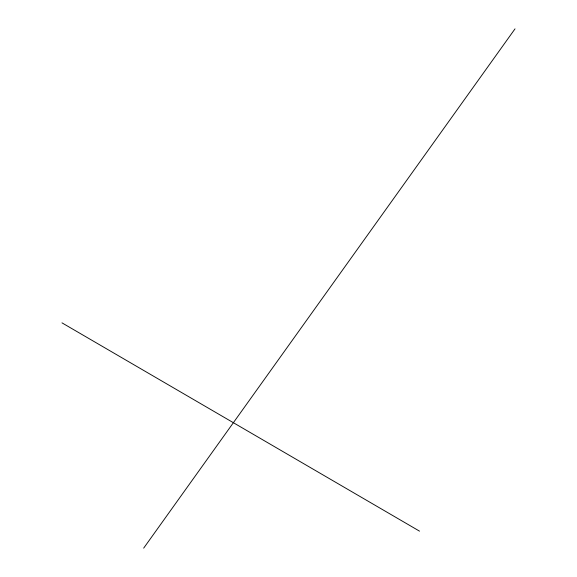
<?xml version="1.0" encoding="UTF-8"?>
<svg xmlns="http://www.w3.org/2000/svg" width="577" height="577" viewBox="0 0 577 577"><rect width="100%" height="100%" fill="white"/><g stroke="black" fill="none" stroke-linecap="round" stroke-linejoin="round"><path stroke-width="0.87" d="M143.666 548.15L515.016 28.85M61.984 322.853L419.529 531.15"/></g></svg>
